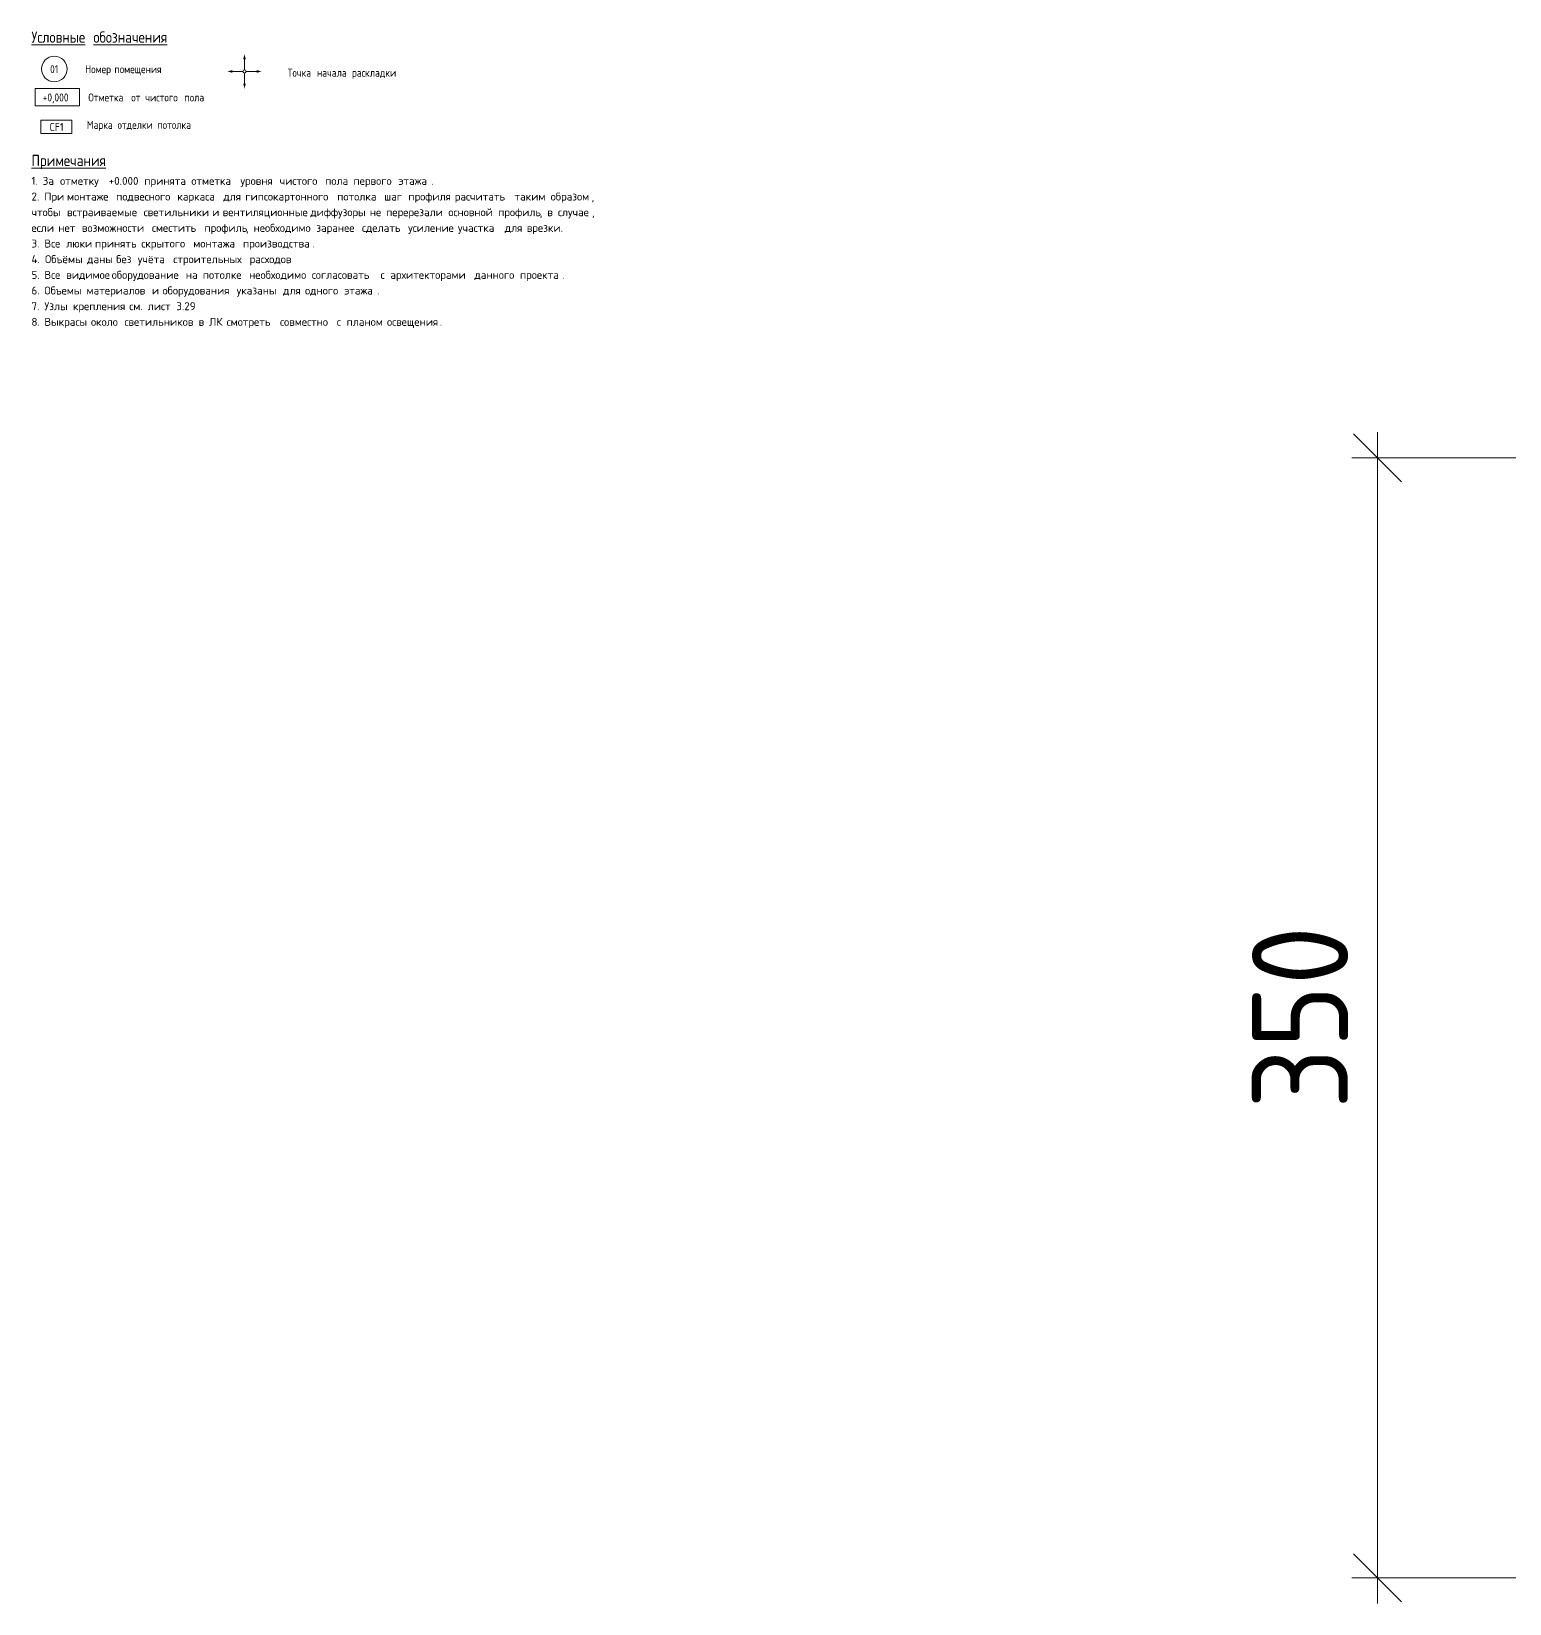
# Model space of a CAD drawing. Header units: millimetres. Extents: x 81469 to 281789, y -8553 to 29000.
# Drawn here: x 279636.3 to 280098.1, y 2524.8 to 3016 of the extents above; entities that cross this region are included whole.
import ezdxf

# ---------------------------------------------------------------- set-up
doc = ezdxf.new("R2010")
doc.units = ezdxf.units.MM
for name, color, linetype, lineweight in [('A-ANNO-DIMS', 7, 'Continuous', 9), ('A-ANNO-DIMS-10', 7, 'Continuous', 9), ('A-DETL', 7, 'Continuous', 9), ('G-ANNO-TEXT', 7, 'Continuous', 9)]:
    doc.layers.add(name, color=color, linetype=linetype, lineweight=lineweight)
doc.layers.add('A-DETL-GENF-6', color=1, linetype='Continuous', lineweight=9, true_color=0xff0000)
doc.styles.add('GOST Common_3', font='GOST_Common.ttf', dxfattribs={"width": 0.9, "height": 3.5})
doc.styles.add('GOST Common_4', font='GOST_Common.ttf', dxfattribs={"width": 0.9, "height": 2.5})
doc.styles.add('ISOCPEUR_3', font='isocpeur.ttf', dxfattribs={"width": 0.9, "height": 2.5})
doc.styles.add('ISOCPEUR_4', font='isocpeur.ttf', dxfattribs={"height": 2.5})
doc.styles.add('ISOCPEUR_5', font='isocpeur.ttf', dxfattribs={"width": 0.9, "height": 30})
doc.dimstyles.new('ISO-3_0', dxfattribs={"dimscale": 304.8, "dimtxt": 29.879435, "dimasz": 0.049213, "dimexe": 0.026247, "dimexo": 0, "dimgap": 0, "dimtad": 1, "dimdec": 0, "dimrnd": 10, "dimzin": 0, "dimdsep": 46, "dimtxsty": 'ISOCPEUR_5', "dimblk1": 'OBLIQUE', "dimblk2": 'OBLIQUE', "dimsah": 1, "dimcen": 0.09, "dimdle": 0.026247, "dimazin": 0, "dimtfac": 1, "dimtdec": 4, "dimtix": 1, "dimtmove": 0, "dimatfit": 3, "dimfxl": 1, "dimtvp": 1, "dimtolj": 1, "dimtzin": 0, "dimarcsym": 2})

# ---------------------------------------------------------------- blocks, each defined once
blk = doc.blocks.new('DIMBLOCK73-Выкрас на потолке около светильника ЛК')
at = {"layer": 'A-ANNO-DIMS-10', "lineweight": 20}
for p, q in [((280056.8, 2882.81), (280049.3, 2890.31)), ((280056.8, 2882.81), (280064.3, 2875.31)), ((280056.8, 2532.81), (280049.3, 2540.31)), ((280056.8, 2532.81), (280064.3, 2525.31))]:
    blk.add_line(p, q, dxfattribs=at)
at = {"layer": 'A-ANNO-DIMS-10'}
for p, q in [((280056.8, 2524.81), (280056.8, 2890.81)), ((280450.02, 2882.81), (280048.8, 2882.81)), ((280056.8, 2882.81), (280450.02, 2882.81)), ((280470.02, 2532.81), (280048.8, 2532.81)), ((280056.8, 2532.81), (280470.02, 2532.81))]:
    blk.add_line(p, q, dxfattribs=at)
at = {"layer": 'A-ANNO-DIMS-10', "color": 0, "insert": (280017.61, 2679.37), "char_height": 30, "width": 68.263, "attachment_point": 1, "rotation": 90, "line_spacing_factor": 1.149209, "style": 'ISOCPEUR_5'}
blk.add_mtext('350', dxfattribs=at)
blk = doc.blocks.new('_Oblique')
at = {"color": 0, "linetype": 'ByBlock', "lineweight": -2}
blk.add_line((-0.5, -0.5), (0.5, 0.5), dxfattribs=at)

msp = doc.modelspace()

# ---------------------------------------------------------------- hatches: boundary and pattern name
at = {"layer": 'A-DETL-GENF-6'}
for points in [[(279702.47, 3007.34), (279703.31, 3007.34), (279702.89, 3008.91)], [(279699.1, 3003.13), (279699.1, 3003.97), (279697.54, 3003.55)], [(279706.68, 3003.13), (279708.25, 3003.55), (279706.68, 3003.97)], [(279702.89, 2998.19), (279703.31, 2999.76), (279702.47, 2999.76)]]:
    msp.add_hatch(color=256, dxfattribs=at).paths.add_polyline_path(points)

# ---------------------------------------------------------------- linework, layer by layer
at = {"layer": 'A-DETL'}
for p, q in [((279702.89, 3004.05), (279702.89, 3007.34)), ((279702.39, 3003.55), (279699.1, 3003.55)), ((279702.89, 3003.05), (279702.89, 2999.76)), ((279703.39, 3003.55), (279706.68, 3003.55)), ((279637.54, 2998.25), (279651.34, 2998.25)), ((279637.54, 2992.75), (279637.54, 2998.25)), ((279651.34, 2998.25), (279651.34, 2992.75)), ((279637.54, 2992.75), (279651.34, 2992.75)), ((279639.31, 2988.32), (279648.94, 2988.32)), ((279639.31, 2984.19), (279639.31, 2988.32)), ((279648.94, 2988.32), (279648.94, 2984.19)), ((279648.94, 2984.19), (279639.31, 2984.19))]:
    msp.add_line(p, q, dxfattribs=at)
for centre, radius in [((279643.47, 3004.31), 4), ((279702.89, 3003.55), 0.5)]:
    msp.add_circle(centre, radius, dxfattribs=at)

# ---------------------------------------------------------------- texts
at = {"layer": 'G-ANNO-TEXT', "attachment_point": 1}
for s, insert, char_height, width, style in [('\\LУсловные', (279636.34, 3016.02), 3.5, 22.1506, 'GOST Common_3'), ('\\L\\fGOST Common|b0|i0|c204|p34|;\\W.9;\\L ', (279654.61, 3016.02), 3.5, 1.2987, 'GOST Common_3'), ('\\Lобозначения', (279655.68, 3016.02), 3.5, 30.1595, 'GOST Common_3'), ('01', (279642.15, 3005.5), 2.5, 3.319, 'GOST Common_4'), ('Номер', (279653.09, 3005.5), 2.5, 10.1734, 'GOST Common_4'), ('\\fGOST Common|b0|i0|c204|p34|;\\W.9; ', (279661.49, 3005.5), 2.5, 0.938, 'GOST Common_4'), ('помещения', (279662.26, 3005.5), 2.5, 18.543, 'GOST Common_4'), ('Точка', (279716.35, 3004.4), 2.5, 10.1734, 'GOST Common_4'), ('\\fGOST Common|b0|i0|c204|p34|;\\W.9; ', (279724.74, 3004.4), 2.5, 0.938, 'GOST Common_4'), ('начала', (279725.51, 3004.4), 2.5, 12.338, 'GOST Common_4'), ('\\fGOST Common|b0|i0|c204|p34|;\\W.9; ', (279735.69, 3004.4), 2.5, 0.938, 'GOST Common_4'), ('раскладки', (279736.47, 3004.4), 2.5, 17.6772, 'GOST Common_4'), ('+0,000', (279639.85, 2996.67), 2.5, 10.6785, 'GOST Common_4'), ('Отметка', (279654.11, 2996.67), 2.5, 15.2962, 'GOST Common_4'), ('\\fGOST Common|b0|i0|c204|p34|;\\W.9; ', (279666.73, 2996.67), 2.5, 0.938, 'GOST Common_4'), ('\\fGOST Common|b0|i0|c204|p34|;\\W.9; ', (279671.13, 2996.67), 2.5, 0.938, 'GOST Common_4'), ('\\fGOST Common|b0|i0|c204|p34|;\\W.9; ', (279683.34, 2996.67), 2.5, 0.938, 'GOST Common_4'), ('\\fGOST Common|b0|i0|c204|p34|;\\W.9; ', (279690.72, 2996.67), 2.5, 0.938, 'GOST Common_4'), ('от', (279667.5, 2996.67), 2.5, 4.4013, 'GOST Common_4'), ('чистого', (279671.91, 2996.67), 2.5, 13.8532, 'GOST Common_4'), ('пола', (279684.11, 2996.67), 2.5, 8.0089, 'GOST Common_4'), ('CF1', (279642.01, 2987.45), 2.5, 5.2671, 'ISOCPEUR_3'), ('Марка', (279653.63, 2988.09), 2.5, 10.6785, 'GOST Common_4'), ('\\fGOST Common|b0|i0|c204|p34|;\\W.9; ', (279662.44, 2988.09), 2.5, 0.938, 'GOST Common_4'), ('отделки', (279663.21, 2988.09), 2.5, 14.1418, 'GOST Common_4'), ('\\fGOST Common|b0|i0|c204|p34|;\\W.9; ', (279674.88, 2988.09), 2.5, 0.938, 'GOST Common_4'), ('потолка', (279675.66, 2988.09), 2.5, 14.3582, 'GOST Common_4'), ('\\LПримечания', (279636.34, 2977.47), 3.5, 28.4278, 'GOST Common_3'), ('1. ', (279636.34, 2970.6), 2.5, 4.2489, 'ISOCPEUR_4'), ('За', (279639.84, 2970.6), 2.5, 4.73, 'ISOCPEUR_4'), ('\\fISOCPEUR|b0|i0|c204|p34|; ', (279643.75, 2970.6), 2.5, 1.8439, 'ISOCPEUR_4'), ('отметку', (279645.27, 2970.6), 2.5, 16.5148, 'ISOCPEUR_4'), (' +0.000 ', (279658.89, 2970.6), 2.5, 15.3924, 'ISOCPEUR_4'), ('принята', (279671.59, 2970.6), 2.5, 15.9536, 'ISOCPEUR_4'), ('\\fISOCPEUR|b0|i0|c204|p34|; ', (279684.76, 2970.6), 2.5, 1.8439, 'ISOCPEUR_4'), ('отметка', (279686.28, 2970.6), 2.5, 16.7553, 'ISOCPEUR_4'), ('\\fISOCPEUR|b0|i0|c204|p34|; ', (279700.1, 2970.6), 2.5, 1.8439, 'ISOCPEUR_4'), ('уровня', (279701.62, 2970.6), 2.5, 12.9873, 'ISOCPEUR_4'), ('\\fISOCPEUR|b0|i0|c204|p34|; ', (279712.34, 2970.6), 2.5, 1.8439, 'ISOCPEUR_4'), ('чистого', (279713.86, 2970.6), 2.5, 15.3924, 'ISOCPEUR_4'), ('\\fISOCPEUR|b0|i0|c204|p34|; ', (279726.56, 2970.6), 2.5, 1.8439, 'ISOCPEUR_4'), ('пола', (279728.08, 2970.6), 2.5, 8.8987, 'ISOCPEUR_4'), ('\\fISOCPEUR|b0|i0|c204|p34|; ', (279735.42, 2970.6), 2.5, 1.8439, 'ISOCPEUR_4'), ('первого', (279736.94, 2970.6), 2.5, 15.1519, 'ISOCPEUR_4'), ('\\fISOCPEUR|b0|i0|c204|p34|; ', (279749.45, 2970.6), 2.5, 1.8439, 'ISOCPEUR_4'), ('этажа', (279750.97, 2970.6), 2.5, 12.4262, 'ISOCPEUR_4'), ('\\fISOCPEUR|b0|i0|c204|p34|;.', (279761.22, 2970.6), 2.5, 0.8819, 'ISOCPEUR_4'), ('2. ', (279636.34, 2965.7), 2.5, 4.8903, 'ISOCPEUR_4'), ('При', (279640.37, 2965.7), 2.5, 6.7342, 'ISOCPEUR_4'), ('\\fISOCPEUR|b0|i0|c204|p34|; ', (279645.93, 2965.7), 2.5, 1.8439, 'ISOCPEUR_4'), ('монтаже', (279647.45, 2965.7), 2.5, 16.7553, 'ISOCPEUR_4'), ('\\fISOCPEUR|b0|i0|c204|p34|; ', (279661.27, 2965.7), 2.5, 1.8439, 'ISOCPEUR_4'), ('подвесного', (279662.8, 2965.7), 2.5, 21.3249, 'ISOCPEUR_4'), ('\\fISOCPEUR|b0|i0|c204|p34|; ', (279680.39, 2965.7), 2.5, 1.8439, 'ISOCPEUR_4'), ('каркаса', (279681.91, 2965.7), 2.5, 15.5527, 'ISOCPEUR_4'), ('\\fISOCPEUR|b0|i0|c204|p34|; ', (279694.74, 2965.7), 2.5, 1.8439, 'ISOCPEUR_4'), ('для', (279696.27, 2965.7), 2.5, 6.4937, 'ISOCPEUR_4'), ('\\fISOCPEUR|b0|i0|c204|p34|; ', (279701.62, 2965.7), 2.5, 1.8439, 'ISOCPEUR_4'), ('гипсокартонного', (279703.14, 2965.7), 2.5, 32.9494, 'ISOCPEUR_4'), ('\\fISOCPEUR|b0|i0|c204|p34|; ', (279730.33, 2965.7), 2.5, 1.8439, 'ISOCPEUR_4'), ('потолка', (279731.85, 2965.7), 2.5, 15.9536, 'ISOCPEUR_4'), ('\\fISOCPEUR|b0|i0|c204|p34|; ', (279745.01, 2965.7), 2.5, 1.8439, 'ISOCPEUR_4'), ('шаг', (279746.54, 2965.7), 2.5, 7.2954, 'ISOCPEUR_4'), ('\\fISOCPEUR|b0|i0|c204|p34|; ', (279752.56, 2965.7), 2.5, 1.8439, 'ISOCPEUR_4'), ('профиля', (279754.08, 2965.7), 2.5, 15.7131, 'ISOCPEUR_4'), ('\\fISOCPEUR|b0|i0|c204|p34|; ', (279767.04, 2965.7), 2.5, 1.8439, 'ISOCPEUR_4'), ('расчитать', (279768.56, 2965.7), 2.5, 20.7637, 'ISOCPEUR_4'), ('\\fISOCPEUR|b0|i0|c204|p34|; ', (279785.69, 2965.7), 2.5, 1.8439, 'ISOCPEUR_4'), ('таким', (279787.22, 2965.7), 2.5, 11.865, 'ISOCPEUR_4'), ('\\fISOCPEUR|b0|i0|c204|p34|; ', (279797.01, 2965.7), 2.5, 1.8439, 'ISOCPEUR_4'), ('образом', (279798.53, 2965.7), 2.5, 15.4726, 'ISOCPEUR_4'), (',  ', (279811.29, 2965.7), 2.5, 4.73, 'ISOCPEUR_4'), ('чтобы', (279636.34, 2960.81), 2.5, 11.6245, 'ISOCPEUR_4'), ('\\fISOCPEUR|b0|i0|c204|p34|; ', (279645.93, 2960.81), 2.5, 1.8439, 'ISOCPEUR_4'), ('встраиваемые', (279647.45, 2960.81), 2.5, 27.1772, 'ISOCPEUR_4'), ('\\fISOCPEUR|b0|i0|c204|p34|; ', (279669.87, 2960.81), 2.5, 1.8439, 'ISOCPEUR_4'), ('светильники', (279671.39, 2960.81), 2.5, 24.0506, 'ISOCPEUR_4'), ('\\fISOCPEUR|b0|i0|c204|p34|; ', (279691.24, 2960.81), 2.5, 1.8439, 'ISOCPEUR_4'), ('\\fISOCPEUR|b0|i0|c204|p34|;и', (279692.76, 2960.81), 2.5, 2.1646, 'ISOCPEUR_4'), ('\\fISOCPEUR|b0|i0|c204|p34|; ', (279694.55, 2960.81), 2.5, 1.8439, 'ISOCPEUR_4'), ('вентиляционные', (279696.07, 2960.81), 2.5, 31.346, 'ISOCPEUR_4'), ('\\fISOCPEUR|b0|i0|c204|p34|; ', (279721.93, 2960.81), 2.5, 1.8439, 'ISOCPEUR_4'), ('диффузоры', (279723.45, 2960.81), 2.5, 20.6835, 'ISOCPEUR_4'), ('\\fISOCPEUR|b0|i0|c204|p34|; ', (279740.52, 2960.81), 2.5, 1.8439, 'ISOCPEUR_4'), ('не', (279742.04, 2960.81), 2.5, 4.3291, 'ISOCPEUR_4'), ('\\fISOCPEUR|b0|i0|c204|p34|; ', (279745.61, 2960.81), 2.5, 1.8439, 'ISOCPEUR_4'), ('перерезали', (279747.13, 2960.81), 2.5, 21.7257, 'ISOCPEUR_4'), ('\\fISOCPEUR|b0|i0|c204|p34|; ', (279765.06, 2960.81), 2.5, 1.8439, 'ISOCPEUR_4'), ('основной', (279766.58, 2960.81), 2.5, 16.9958, 'ISOCPEUR_4'), ('\\fISOCPEUR|b0|i0|c204|p34|; ', (279780.6, 2960.81), 2.5, 1.8439, 'ISOCPEUR_4'), ('профиль', (279782.12, 2960.81), 2.5, 15.7131, 'ISOCPEUR_4'), (', ', (279795.09, 2960.81), 2.5, 2.8861, 'ISOCPEUR_4'), ('\\fISOCPEUR|b0|i0|c204|p34|;в', (279797.47, 2960.81), 2.5, 2.1646, 'ISOCPEUR_4'), ('\\fISOCPEUR|b0|i0|c204|p34|; ', (279799.25, 2960.81), 2.5, 1.8439, 'ISOCPEUR_4'), ('случае', (279800.78, 2960.81), 2.5, 12.9072, 'ISOCPEUR_4'), (', ', (279811.43, 2960.81), 2.5, 2.8861, 'ISOCPEUR_4'), ('если', (279636.34, 2955.91), 2.5, 8.3376, 'ISOCPEUR_4'), ('\\fISOCPEUR|b0|i0|c204|p34|; ', (279643.22, 2955.91), 2.5, 1.8439, 'ISOCPEUR_4'), ('нет', (279644.74, 2955.91), 2.5, 7.0549, 'ISOCPEUR_4'), ('\\fISOCPEUR|b0|i0|c204|p34|; ', (279650.56, 2955.91), 2.5, 1.8439, 'ISOCPEUR_4'), ('возможности', (279652.08, 2955.91), 2.5, 24.692, 'ISOCPEUR_4'), ('\\fISOCPEUR|b0|i0|c204|p34|; ', (279672.45, 2955.91), 2.5, 1.8439, 'ISOCPEUR_4'), ('сместить', (279673.97, 2955.91), 2.5, 18.038, 'ISOCPEUR_4'), ('\\fISOCPEUR|b0|i0|c204|p34|; ', (279688.86, 2955.91), 2.5, 1.8439, 'ISOCPEUR_4'), ('профиль', (279690.38, 2955.91), 2.5, 15.7131, 'ISOCPEUR_4'), (', ', (279703.34, 2955.91), 2.5, 2.8861, 'ISOCPEUR_4'), ('необходимо', (279705.72, 2955.91), 2.5, 21.8861, 'ISOCPEUR_4'), ('\\fISOCPEUR|b0|i0|c204|p34|; ', (279723.78, 2955.91), 2.5, 1.8439, 'ISOCPEUR_4'), ('заранее', (279725.3, 2955.91), 2.5, 15.4726, 'ISOCPEUR_4'), ('\\fISOCPEUR|b0|i0|c204|p34|; ', (279738.07, 2955.91), 2.5, 1.8439, 'ISOCPEUR_4'), ('сделать', (279739.59, 2955.91), 2.5, 15.6329, 'ISOCPEUR_4'), ('\\fISOCPEUR|b0|i0|c204|p34|; ', (279752.49, 2955.91), 2.5, 1.8439, 'ISOCPEUR_4'), ('усиление', (279754.01, 2955.91), 2.5, 16.9958, 'ISOCPEUR_4'), ('\\fISOCPEUR|b0|i0|c204|p34|; ', (279768.03, 2955.91), 2.5, 1.8439, 'ISOCPEUR_4'), ('участка', (279769.55, 2955.91), 2.5, 15.8734, 'ISOCPEUR_4'), ('\\fISOCPEUR|b0|i0|c204|p34|; ', (279782.65, 2955.91), 2.5, 1.8439, 'ISOCPEUR_4'), ('для', (279784.17, 2955.91), 2.5, 6.4937, 'ISOCPEUR_4'), ('\\fISOCPEUR|b0|i0|c204|p34|; ', (279789.53, 2955.91), 2.5, 1.8439, 'ISOCPEUR_4'), ('врезки', (279791.05, 2955.91), 2.5, 12.827, 'ISOCPEUR_4'), ('\\fISOCPEUR|b0|i0|c204|p34|;.', (279801.64, 2955.91), 2.5, 0.8819, 'ISOCPEUR_4'), ('3. ', (279636.34, 2951.02), 2.5, 4.8903, 'ISOCPEUR_4'), ('Все', (279640.37, 2951.02), 2.5, 6.4135, 'ISOCPEUR_4'), ('\\fISOCPEUR|b0|i0|c204|p34|; ', (279645.66, 2951.02), 2.5, 1.8439, 'ISOCPEUR_4'), ('люки', (279647.19, 2951.02), 2.5, 9.0591, 'ISOCPEUR_4'), ('\\fISOCPEUR|b0|i0|c204|p34|; ', (279654.66, 2951.02), 2.5, 1.8439, 'ISOCPEUR_4'), ('принять', (279656.18, 2951.02), 2.5, 15.7131, 'ISOCPEUR_4'), ('\\fISOCPEUR|b0|i0|c204|p34|; ', (279669.15, 2951.02), 2.5, 1.8439, 'ISOCPEUR_4'), ('скрытого', (279670.67, 2951.02), 2.5, 17.7975, 'ISOCPEUR_4'), ('\\fISOCPEUR|b0|i0|c204|p34|; ', (279685.35, 2951.02), 2.5, 1.8439, 'ISOCPEUR_4'), ('монтажа', (279686.87, 2951.02), 2.5, 16.9958, 'ISOCPEUR_4'), ('\\fISOCPEUR|b0|i0|c204|p34|; ', (279700.9, 2951.02), 2.5, 1.8439, 'ISOCPEUR_4'), ('производства', (279702.42, 2951.02), 2.5, 26.2954, 'ISOCPEUR_4'), ('\\fISOCPEUR|b0|i0|c204|p34|;.', (279724.11, 2951.02), 2.5, 0.8819, 'ISOCPEUR_4'), ('4. ', (279636.34, 2946.13), 2.5, 5.1308, 'ISOCPEUR_4'), ('Объёмы', (279640.57, 2946.13), 2.5, 14.1097, 'ISOCPEUR_4'), ('\\fISOCPEUR|b0|i0|c204|p34|; ', (279652.21, 2946.13), 2.5, 1.8439, 'ISOCPEUR_4'), ('даны', (279653.73, 2946.13), 2.5, 9.1392, 'ISOCPEUR_4'), ('\\fISOCPEUR|b0|i0|c204|p34|; ', (279661.27, 2946.13), 2.5, 1.8439, 'ISOCPEUR_4'), ('без', (279662.8, 2946.13), 2.5, 6.3333, 'ISOCPEUR_4'), ('\\fISOCPEUR|b0|i0|c204|p34|; ', (279668.02, 2946.13), 2.5, 1.8439, 'ISOCPEUR_4'), ('учёта', (279669.54, 2946.13), 2.5, 11.6245, 'ISOCPEUR_4'), ('\\fISOCPEUR|b0|i0|c204|p34|; ', (279679.13, 2946.13), 2.5, 1.8439, 'ISOCPEUR_4'), ('строительных', (279680.65, 2946.13), 2.5, 27.0169, 'ISOCPEUR_4'), ('\\fISOCPEUR|b0|i0|c204|p34|; ', (279702.95, 2946.13), 2.5, 1.8439, 'ISOCPEUR_4'), ('расходов', (279704.47, 2946.13), 2.5, 17.2363, 'ISOCPEUR_4'), ('5. ', (279636.34, 2941.23), 2.5, 4.8903, 'ISOCPEUR_4'), ('Все', (279640.37, 2941.23), 2.5, 6.4135, 'ISOCPEUR_4'), ('\\fISOCPEUR|b0|i0|c204|p34|; ', (279645.66, 2941.23), 2.5, 1.8439, 'ISOCPEUR_4'), ('видимое', (279647.19, 2941.23), 2.5, 15.3924, 'ISOCPEUR_4'), ('\\fISOCPEUR|b0|i0|c204|p34|; ', (279659.89, 2941.23), 2.5, 1.8439, 'ISOCPEUR_4'), ('оборудование', (279661.41, 2941.23), 2.5, 26.2152, 'ISOCPEUR_4'), ('\\fISOCPEUR|b0|i0|c204|p34|; ', (279683.04, 2941.23), 2.5, 1.8439, 'ISOCPEUR_4'), ('на', (279684.56, 2941.23), 2.5, 4.5696, 'ISOCPEUR_4'), ('\\fISOCPEUR|b0|i0|c204|p34|; ', (279688.33, 2941.23), 2.5, 1.8439, 'ISOCPEUR_4'), ('потолке', (279689.85, 2941.23), 2.5, 15.7131, 'ISOCPEUR_4'), ('\\fISOCPEUR|b0|i0|c204|p34|; ', (279702.81, 2941.23), 2.5, 1.8439, 'ISOCPEUR_4'), ('необходимо', (279704.34, 2941.23), 2.5, 21.8861, 'ISOCPEUR_4'), ('\\fISOCPEUR|b0|i0|c204|p34|; ', (279722.39, 2941.23), 2.5, 1.8439, 'ISOCPEUR_4'), ('согласовать', (279723.91, 2941.23), 2.5, 24.211, 'ISOCPEUR_4'), ('\\fISOCPEUR|b0|i0|c204|p34|; ', (279743.89, 2941.23), 2.5, 1.8439, 'ISOCPEUR_4'), ('\\fISOCPEUR|b0|i0|c204|p34|;с', (279745.41, 2941.23), 2.5, 1.8439, 'ISOCPEUR_4'), ('\\fISOCPEUR|b0|i0|c204|p34|; ', (279746.93, 2941.23), 2.5, 1.8439, 'ISOCPEUR_4'), ('архитекторами', (279748.45, 2941.23), 2.5, 29.9831, 'ISOCPEUR_4'), ('\\fISOCPEUR|b0|i0|c204|p34|; ', (279773.19, 2941.23), 2.5, 1.8439, 'ISOCPEUR_4'), ('данного', (279774.71, 2941.23), 2.5, 15.3924, 'ISOCPEUR_4'), ('\\fISOCPEUR|b0|i0|c204|p34|; ', (279787.41, 2941.23), 2.5, 1.8439, 'ISOCPEUR_4'), ('проекта', (279788.94, 2941.23), 2.5, 15.9536, 'ISOCPEUR_4'), ('\\fISOCPEUR|b0|i0|c204|p34|;.', (279802.1, 2941.23), 2.5, 0.8819, 'ISOCPEUR_4'), ('6. ', (279636.34, 2936.34), 2.5, 4.8903, 'ISOCPEUR_4'), ('Объемы', (279640.37, 2936.34), 2.5, 14.1097, 'ISOCPEUR_4'), ('\\fISOCPEUR|b0|i0|c204|p34|; ', (279652.01, 2936.34), 2.5, 1.8439, 'ISOCPEUR_4'), ('материалов', (279653.54, 2936.34), 2.5, 22.9283, 'ISOCPEUR_4'), ('\\fISOCPEUR|b0|i0|c204|p34|; ', (279672.45, 2936.34), 2.5, 1.8439, 'ISOCPEUR_4'), ('\\fISOCPEUR|b0|i0|c204|p34|;и', (279673.97, 2936.34), 2.5, 2.1646, 'ISOCPEUR_4'), ('\\fISOCPEUR|b0|i0|c204|p34|; ', (279675.76, 2936.34), 2.5, 1.8439, 'ISOCPEUR_4'), ('оборудования', (279677.28, 2936.34), 2.5, 26.2152, 'ISOCPEUR_4'), ('\\fISOCPEUR|b0|i0|c204|p34|; ', (279698.91, 2936.34), 2.5, 1.8439, 'ISOCPEUR_4'), ('указаны', (279700.43, 2936.34), 2.5, 15.7131, 'ISOCPEUR_4'), ('\\fISOCPEUR|b0|i0|c204|p34|; ', (279713.4, 2936.34), 2.5, 1.8439, 'ISOCPEUR_4'), ('для', (279714.92, 2936.34), 2.5, 6.4937, 'ISOCPEUR_4'), ('\\fISOCPEUR|b0|i0|c204|p34|; ', (279720.28, 2936.34), 2.5, 1.8439, 'ISOCPEUR_4'), ('одного', (279721.8, 2936.34), 2.5, 12.9873, 'ISOCPEUR_4'), ('\\fISOCPEUR|b0|i0|c204|p34|; ', (279732.51, 2936.34), 2.5, 1.8439, 'ISOCPEUR_4'), ('этажа', (279734.03, 2936.34), 2.5, 12.4262, 'ISOCPEUR_4'), ('\\fISOCPEUR|b0|i0|c204|p34|;.', (279744.29, 2936.34), 2.5, 0.8819, 'ISOCPEUR_4'), ('7. ', (279636.34, 2931.44), 2.5, 4.8903, 'ISOCPEUR_4'), ('Узлы', (279640.37, 2931.44), 2.5, 8.9789, 'ISOCPEUR_4'), ('\\fISOCPEUR|b0|i0|c204|p34|; ', (279647.78, 2931.44), 2.5, 1.8439, 'ISOCPEUR_4'), ('крепления', (279649.3, 2931.44), 2.5, 19.481, 'ISOCPEUR_4'), ('\\fISOCPEUR|b0|i0|c204|p34|; ', (279665.38, 2931.44), 2.5, 1.8439, 'ISOCPEUR_4'), ('см', (279666.9, 2931.44), 2.5, 4.2489, 'ISOCPEUR_4'), ('. ', (279670.4, 2931.44), 2.5, 2.7257, 'ISOCPEUR_4'), ('лист', (279672.65, 2931.44), 2.5, 8.8987, 'ISOCPEUR_4'), (' 3.29', (279679.99, 2931.44), 2.5, 9.2194, 'ISOCPEUR_4'), ('8. ', (279636.34, 2926.55), 2.5, 4.8903, 'ISOCPEUR_4'), ('Выкрасы', (279640.37, 2926.55), 2.5, 15.7932, 'ISOCPEUR_4'), ('\\fISOCPEUR|b0|i0|c204|p34|; ', (279653.4, 2926.55), 2.5, 1.8439, 'ISOCPEUR_4'), ('около', (279654.92, 2926.55), 2.5, 10.8228, 'ISOCPEUR_4'), ('\\fISOCPEUR|b0|i0|c204|p34|; ', (279663.85, 2926.55), 2.5, 1.8439, 'ISOCPEUR_4'), ('светильников', (279665.38, 2926.55), 2.5, 26.2152, 'ISOCPEUR_4'), ('\\fISOCPEUR|b0|i0|c204|p34|; ', (279687, 2926.55), 2.5, 1.8439, 'ISOCPEUR_4'), ('\\fISOCPEUR|b0|i0|c204|p34|;в', (279688.53, 2926.55), 2.5, 2.1646, 'ISOCPEUR_4'), ('\\fISOCPEUR|b0|i0|c204|p34|; ', (279690.31, 2926.55), 2.5, 1.8439, 'ISOCPEUR_4'), ('ЛК', (279691.83, 2926.55), 2.5, 4.8101, 'ISOCPEUR_4'), ('\\fISOCPEUR|b0|i0|c204|p34|; ', (279695.8, 2926.55), 2.5, 1.8439, 'ISOCPEUR_4'), ('смотреть', (279697.32, 2926.55), 2.5, 18.3586, 'ISOCPEUR_4'), ('\\fISOCPEUR|b0|i0|c204|p34|; ', (279712.47, 2926.55), 2.5, 1.8439, 'ISOCPEUR_4'), ('совместно', (279713.99, 2926.55), 2.5, 19.6413, 'ISOCPEUR_4'), ('\\fISOCPEUR|b0|i0|c204|p34|; ', (279730.2, 2926.55), 2.5, 1.8439, 'ISOCPEUR_4'), ('\\fISOCPEUR|b0|i0|c204|p34|;с', (279731.72, 2926.55), 2.5, 1.8439, 'ISOCPEUR_4'), ('\\fISOCPEUR|b0|i0|c204|p34|; ', (279733.24, 2926.55), 2.5, 1.8439, 'ISOCPEUR_4'), ('планом', (279734.76, 2926.55), 2.5, 13.4684, 'ISOCPEUR_4'), ('\\fISOCPEUR|b0|i0|c204|p34|; ', (279745.87, 2926.55), 2.5, 1.8439, 'ISOCPEUR_4'), ('освещения', (279747.4, 2926.55), 2.5, 20.0422, 'ISOCPEUR_4'), ('\\fISOCPEUR|b0|i0|c204|p34|;.', (279763.93, 2926.55), 2.5, 0.8819, 'ISOCPEUR_4')]:
    msp.add_mtext(s, dxfattribs=dict(at, insert=insert, char_height=char_height, width=width, style=style))

# ---------------------------------------------------------------- dimensions: what is measured, and where the dimension line sits
at = {"layer": 'A-ANNO-DIMS'}
dim = msp.add_linear_dim(base=(280056.8, 2882.81), p1=(280470.02, 2532.81), p2=(280450.02, 2882.81), angle=90, dimstyle='ISO-3_0', override={"dimpost": '<>', "dimfxl": 350.570963}, dxfattribs=at)
dim.commit()
dim.dimension.update_dxf_attribs({"geometry": 'DIMBLOCK73-Выкрас на потолке около светильника ЛК', "text_midpoint": (280041.8, 2707.81)})

doc.saveas('drawing.dxf')
